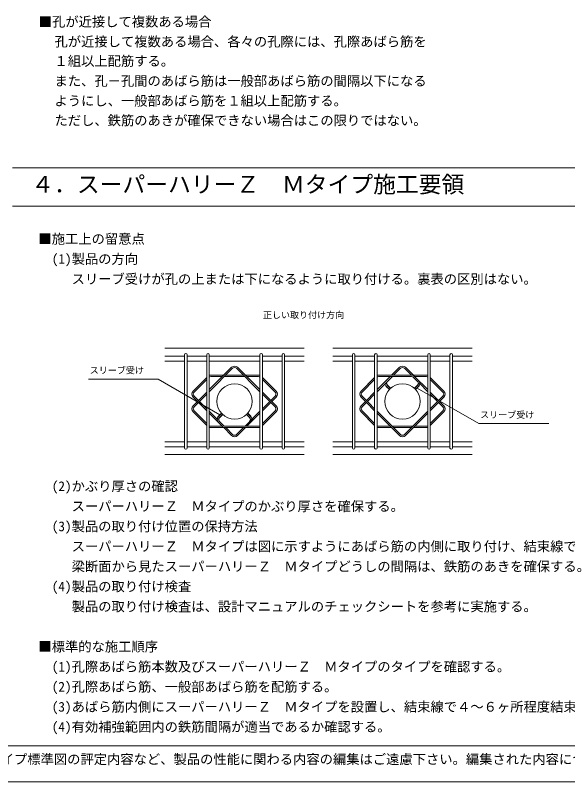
# Model space of a CAD drawing. Units: millimetres, scale not verified. Extents: x -3712 to 3713, y -2625 to 2625.
# Drawn here: x 34 to 1851, y -2625 to -102 of the extents above; entities that cross this region are included whole.
import ezdxf
from ezdxf.enums import TextEntityAlignment as Align

# ---------------------------------------------------------------- set-up
doc = ezdxf.new("R2010")
doc.units = ezdxf.units.MM
doc.header["$LTSCALE"] = 8
for name, color, linetype, lineweight in [('0-0_0', 7, 'Continuous', 18), ('0-1_2', 7, 'Continuous', 18), ('0-2_5', 7, 'Continuous', 18), ('0-3_4', 7, 'Continuous', 18), ('0-4_6', 7, 'Continuous', 18), ('8-1_SCALE', 7, 'Continuous', 18)]:
    doc.layers.add(name, color=color, linetype=linetype, lineweight=lineweight)
doc.layers.add('0-6_LAY-255', color=7, linetype='Continuous')
doc.styles.add('ＭＳ ゴシック', font='')
doc.styles.get('ＭＳ ゴシック').set_extended_font_data('MS Gothic')

# ---------------------------------------------------------------- blocks, each defined once
blk = doc.blocks.new('_U22')
at = {"layer": '0-1_2', "style": 'ＭＳ ゴシック'}
for s, p in [('■孔が近接して複数ある場合', (29616.306, -8799.303)), ('\u3000孔が近接して複数ある場合、各々の孔際には、孔際あばら筋を', (29624.523, -8864.78)), ('\u3000１組以上配筋する。', (29624.523, -8928.603)), ('\u3000また、孔－孔間のあばら筋は一般部あばら筋の間隔以下になる', (29624.523, -8994.213)), ('\u3000ようにし、一般部あばら筋を１組以上配筋する。', (29624.523, -9059.59)), ('\u3000ただし、鉄筋のあきが確保できない場合はこの限りではない。', (29624.523, -9124.301))]:
    blk.add_text(s, height=32.07, dxfattribs=at).set_placement(p, align=Align.BOTTOM_LEFT)

msp = doc.modelspace()

# ---------------------------------------------------------------- linework, layer by layer
at = {"layer": '0-0_0'}
for p in [(1356.446, -1329.564), (1788.986, -1446.46)]:
    msp.add_line(p, (1558.916, -1446.46), dxfattribs=at)
msp.add_lwpolyline([(706.569, -1416.977), (504.099, -1300.081), (274.029, -1300.081)], dxfattribs=at)
at = {"layer": '0-2_5'}
for p, q in [((24.297, -604.342), (3551.744, -604.342)), ((3551.744, -730.842), (24.297, -730.842)), ((-3503.151, -2507.485), (3551.744, -2507.485))]:
    msp.add_line(p, q, dxfattribs=at)
at = {"layer": '0-3_4'}
for p, q in [((1250.353, -1315.213), (1256.195, -1314.675)), ((1264.501, -1334.13), (1268.649, -1329.981)), ((1346.93, -1329.981), (1351.079, -1334.13)), ((1365.226, -1315.213), (1359.384, -1314.675)), ((711.936, -1412.411), (716.085, -1416.56)), ((798.515, -1412.411), (794.366, -1416.56)), ((697.789, -1431.328), (703.631, -1431.866)), ((812.662, -1431.328), (806.82, -1431.866))]:
    msp.add_line(p, q, dxfattribs=at)
at = {"layer": '0-4_6'}
msp.add_line((-3712.47, -2625), (3712.53, -2625), dxfattribs=at)
at = {"layer": '8-1_SCALE'}
for p, q in [((755.225, -1198.271), (525.975, -1198.271)), ((755.225, -1198.271), (984.475, -1198.271)), ((1307.79, -1198.271), (1078.54, -1198.271)), ((1307.79, -1198.271), (1537.04, -1198.271)), ((590.725, -1223.937), (525.975, -1223.937)), ((590.725, -1373.271), (590.725, -1219.854)), ((598.892, -1373.271), (598.892, -1219.854)), ((663.642, -1223.937), (598.892, -1223.937)), ((663.642, -1373.271), (663.642, -1219.854)), ((671.809, -1373.271), (671.809, -1219.854)), ((755.225, -1223.937), (671.809, -1223.937)), ((755.225, -1223.937), (838.642, -1223.937)), ((838.642, -1373.271), (838.642, -1219.854)), ((846.809, -1373.271), (846.809, -1219.854)), ((846.809, -1223.937), (911.559, -1223.937)), ((911.559, -1373.271), (911.559, -1219.854)), ((919.725, -1373.271), (919.725, -1219.854)), ((919.725, -1223.937), (984.475, -1223.937)), ((1143.29, -1223.937), (1078.54, -1223.937)), ((1143.29, -1373.271), (1143.29, -1219.854)), ((1151.456, -1373.271), (1151.456, -1219.854)), ((1216.206, -1223.937), (1151.456, -1223.937)), ((1216.206, -1373.271), (1216.206, -1219.854)), ((1224.373, -1373.271), (1224.373, -1219.854)), ((1307.79, -1223.937), (1224.373, -1223.937)), ((1307.79, -1223.937), (1391.206, -1223.937)), ((1391.206, -1373.271), (1391.206, -1219.854)), ((1399.373, -1373.271), (1399.373, -1219.854)), ((1399.373, -1223.937), (1464.123, -1223.937)), ((1464.123, -1373.271), (1464.123, -1219.854)), ((1472.29, -1373.271), (1472.29, -1219.854)), ((1472.29, -1223.937), (1537.04, -1223.937)), ((590.725, -1240.271), (525.975, -1240.271)), ((663.642, -1240.271), (598.892, -1240.271)), ((755.225, -1240.271), (671.809, -1240.271)), ((671.809, -1334.593), (745.326, -1261.076)), ((755.225, -1240.271), (838.642, -1240.271)), ((838.642, -1334.593), (765.125, -1261.076)), ((846.809, -1240.271), (911.559, -1240.271)), ((919.725, -1240.271), (984.475, -1240.271)), ((1143.29, -1240.271), (1078.54, -1240.271)), ((1216.206, -1240.271), (1151.456, -1240.271)), ((1307.79, -1240.271), (1224.373, -1240.271)), ((1272.029, -1286.937), (1297.89, -1261.076)), ((1307.79, -1240.271), (1391.206, -1240.271)), ((1343.55, -1286.937), (1317.689, -1261.076)), ((1399.373, -1240.271), (1464.123, -1240.271)), ((1472.29, -1240.271), (1537.04, -1240.271)), ((671.809, -1341.193), (748.626, -1264.376)), ((838.642, -1341.193), (761.825, -1264.376)), ((1278.629, -1286.937), (1301.19, -1264.376)), ((1336.95, -1286.937), (1314.389, -1264.376)), ((618.695, -1339.035), (663.642, -1294.088)), ((621.995, -1342.335), (663.642, -1300.687)), ((719.465, -1286.937), (676.591, -1286.937)), ((714.798, -1291.604), (676.591, -1291.604)), ((755.225, -1291.604), (721.398, -1291.604)), ((755.225, -1286.937), (726.065, -1286.937)), ((755.225, -1286.937), (784.386, -1286.937)), ((755.225, -1291.604), (789.053, -1291.604)), ((790.986, -1286.937), (833.859, -1286.937)), ((795.653, -1291.604), (833.859, -1291.604)), ((891.756, -1339.035), (846.809, -1294.088)), ((888.456, -1342.335), (846.809, -1300.687)), ((1171.259, -1339.035), (1216.206, -1294.088)), ((1174.559, -1342.335), (1216.206, -1300.687)), ((1224.373, -1334.593), (1267.362, -1291.604)), ((1224.373, -1341.193), (1271.229, -1294.337)), ((1307.79, -1286.937), (1229.156, -1286.937)), ((1307.79, -1291.604), (1229.156, -1291.604)), ((1277.828, -1286.937), (1386.424, -1286.937)), ((1307.79, -1291.604), (1337.751, -1291.604)), ((1357.287, -1307.274), (1344.351, -1294.338)), ((1391.206, -1334.593), (1347.651, -1291.038)), ((1348.217, -1291.604), (1386.424, -1291.604)), ((1444.32, -1339.035), (1399.373, -1294.088)), ((1441.02, -1342.335), (1399.373, -1300.687)), ((1264.501, -1334.13), (1254.568, -1324.197)), ((1264.925, -1333.706), (1254.992, -1323.773)), ((1268.225, -1330.406), (1258.292, -1320.473)), ((1268.649, -1329.981), (1258.716, -1320.049)), ((1346.93, -1329.981), (1356.863, -1320.049)), ((1347.355, -1330.406), (1357.287, -1320.473)), ((1350.654, -1333.706), (1360.587, -1323.773)), ((1351.079, -1334.13), (1361.011, -1324.197)), ((1391.206, -1341.193), (1364.666, -1314.653)), ((618.695, -1387.707), (663.642, -1342.76)), ((618.695, -1358.834), (633.132, -1373.271)), ((621.995, -1391.007), (663.642, -1349.36)), ((621.995, -1355.534), (636.432, -1369.971)), ((873.236, -1369.187), (846.809, -1342.76)), ((866.636, -1369.187), (846.809, -1349.36)), ((888.456, -1355.534), (874.019, -1369.971)), ((891.756, -1358.834), (877.319, -1373.271)), ((1171.259, -1358.834), (1189.779, -1377.354)), ((1174.559, -1355.534), (1196.379, -1377.354)), ((1188.996, -1369.971), (1216.206, -1342.76)), ((1192.295, -1373.271), (1216.206, -1349.36)), ((1426.584, -1369.971), (1399.373, -1342.76)), ((1423.284, -1373.271), (1399.373, -1349.36)), ((1441.02, -1355.534), (1399.373, -1397.181)), ((1444.32, -1358.834), (1399.373, -1403.781)), ((590.725, -1373.271), (590.725, -1526.687)), ((598.892, -1373.271), (598.892, -1526.687)), ((636.432, -1376.57), (663.642, -1403.781)), ((639.731, -1373.271), (663.642, -1397.181)), ((663.642, -1373.271), (663.642, -1526.687)), ((671.809, -1373.271), (671.809, -1526.687)), ((838.642, -1373.271), (838.642, -1526.687)), ((846.809, -1373.271), (846.809, -1526.687)), ((870.72, -1373.271), (846.809, -1397.181)), ((874.019, -1376.57), (846.809, -1403.781)), ((888.456, -1391.007), (866.636, -1369.187)), ((891.756, -1387.707), (873.236, -1369.187)), ((911.559, -1373.271), (911.559, -1526.687)), ((919.725, -1373.271), (919.725, -1526.687)), ((1143.29, -1373.271), (1143.29, -1526.687)), ((1151.456, -1373.271), (1151.456, -1526.687)), ((1171.259, -1387.707), (1185.696, -1373.271)), ((1174.559, -1391.007), (1188.996, -1376.57)), ((1189.779, -1377.354), (1216.206, -1403.781)), ((1196.379, -1377.354), (1216.206, -1397.181)), ((1216.206, -1373.271), (1216.206, -1526.687)), ((1224.373, -1373.271), (1224.373, -1526.687)), ((1391.206, -1373.271), (1391.206, -1526.687)), ((1399.373, -1373.271), (1399.373, -1526.687)), ((1441.02, -1391.007), (1426.584, -1376.57)), ((1444.32, -1387.707), (1429.883, -1373.271)), ((1464.123, -1373.271), (1464.123, -1526.687)), ((1472.29, -1373.271), (1472.29, -1526.687)), ((618.695, -1407.506), (663.642, -1452.454)), ((621.995, -1404.206), (663.642, -1445.854)), ((671.809, -1405.348), (698.349, -1431.889)), ((671.809, -1411.948), (715.365, -1455.503)), ((711.936, -1412.411), (702.004, -1422.344)), ((838.642, -1405.348), (791.786, -1452.204)), ((838.642, -1411.948), (795.653, -1454.937)), ((798.515, -1412.411), (808.447, -1422.344)), ((888.456, -1404.206), (846.809, -1445.854)), ((891.756, -1407.506), (846.809, -1452.454)), ((1171.259, -1407.506), (1216.206, -1452.454)), ((1174.559, -1404.206), (1216.206, -1445.854)), ((1224.373, -1405.348), (1301.19, -1482.165)), ((1224.373, -1411.948), (1297.89, -1485.465)), ((1391.206, -1405.348), (1314.389, -1482.165)), ((1391.206, -1411.948), (1317.689, -1485.465)), ((1441.02, -1404.206), (1399.373, -1445.854)), ((1444.32, -1407.506), (1399.373, -1452.453)), ((712.361, -1412.836), (702.428, -1422.768)), ((715.66, -1416.135), (705.728, -1426.068)), ((716.085, -1416.56), (706.152, -1426.492)), ((794.366, -1416.56), (804.299, -1426.492)), ((794.79, -1416.135), (804.723, -1426.068)), ((798.09, -1412.836), (808.023, -1422.768)), ((714.798, -1454.937), (676.591, -1454.937)), ((785.187, -1459.604), (676.591, -1459.604)), ((705.728, -1439.267), (718.664, -1452.204)), ((719.465, -1459.604), (745.326, -1485.465)), ((755.225, -1454.937), (725.264, -1454.937)), ((726.065, -1459.604), (748.626, -1482.165)), ((755.225, -1454.937), (833.859, -1454.937)), ((755.225, -1459.604), (833.859, -1459.604)), ((784.386, -1459.604), (761.825, -1482.165)), ((790.986, -1459.604), (765.125, -1485.465)), ((1267.362, -1454.937), (1229.156, -1454.937)), ((1272.029, -1459.604), (1229.156, -1459.604)), ((1307.79, -1454.937), (1273.962, -1454.937)), ((1307.79, -1459.604), (1278.629, -1459.604)), ((1307.79, -1454.937), (1341.617, -1454.937)), ((1307.79, -1459.604), (1336.95, -1459.604)), ((1343.55, -1459.604), (1386.424, -1459.604)), ((1348.217, -1454.937), (1386.424, -1454.937)), ((590.725, -1506.271), (525.975, -1506.271)), ((663.642, -1506.271), (598.892, -1506.271)), ((755.225, -1506.271), (671.809, -1506.271)), ((755.225, -1506.271), (838.642, -1506.271)), ((846.809, -1506.271), (911.559, -1506.271)), ((919.725, -1506.271), (984.475, -1506.271)), ((1143.29, -1506.271), (1078.54, -1506.271)), ((1216.206, -1506.271), (1151.456, -1506.271)), ((1307.79, -1506.271), (1224.373, -1506.271)), ((1307.79, -1506.271), (1391.206, -1506.271)), ((1399.373, -1506.271), (1464.123, -1506.271)), ((1472.29, -1506.271), (1537.04, -1506.271)), ((590.725, -1522.604), (525.975, -1522.604)), ((663.642, -1522.604), (598.892, -1522.604)), ((755.225, -1522.604), (671.809, -1522.604)), ((755.225, -1522.604), (838.642, -1522.604)), ((846.809, -1522.604), (911.559, -1522.604)), ((919.725, -1522.604), (984.475, -1522.604)), ((1143.29, -1522.604), (1078.54, -1522.604)), ((1216.206, -1522.604), (1151.456, -1522.604)), ((1307.79, -1522.604), (1224.373, -1522.604)), ((1307.79, -1522.604), (1391.206, -1522.604)), ((1399.373, -1522.604), (1464.123, -1522.604)), ((1472.29, -1522.604), (1537.04, -1522.604)), ((755.225, -1548.271), (525.975, -1548.271)), ((755.225, -1548.271), (984.475, -1548.271)), ((1307.79, -1548.271), (1078.54, -1548.271)), ((1307.79, -1548.271), (1537.04, -1548.271))]:
    msp.add_line(p, q, dxfattribs=at)
for centre in [(755.225, -1373.271), (1307.79, -1373.271)]:
    msp.add_circle(centre, 58.333, dxfattribs=at)
for centre, radius, start, end in [((594.809, -1219.854), 4.083, 0, 180), ((667.725, -1219.854), 4.083, 0, 180), ((842.725, -1219.854), 4.083, 0, 180), ((915.642, -1219.854), 4.083, 0, 180), ((1147.373, -1219.854), 4.083, 0, 180), ((1220.29, -1219.854), 4.083, 0, 180), ((1395.29, -1219.854), 4.083, 0, 180), ((1468.206, -1219.854), 4.083, 0, 180), ((755.225, -1270.976), 14, 45, 135), ((1307.79, -1270.976), 14, 45, 135), ((755.225, -1270.976), 9.333, 45, 135), ((1307.79, -1270.976), 9.333, 45, 135), ((676.591, -1300.937), 14, 90, 109.9757), ((676.591, -1300.937), 9.333, 90, 120.82599), ((833.859, -1300.937), 14, 70.0243, 90), ((833.859, -1300.937), 9.333, 59.17401, 90), ((1229.156, -1300.937), 14, 90, 109.9757), ((1229.156, -1300.937), 9.333, 90, 120.82599), ((1264.892, -1313.874), 14, 135, 135.00174), ((1264.892, -1313.874), 9.333, 135, 225), ((1277.828, -1300.937), 9.333, 90, 135), ((1337.751, -1300.937), 14, 45, 90), ((1337.751, -1300.937), 9.333, 45, 90), ((1350.687, -1313.874), 9.333, 315, 45), ((1350.687, -1313.874), 14, 315, 45), ((1386.424, -1300.937), 14, 70.0243, 90), ((1386.424, -1300.937), 9.333, 59.17401, 90), ((1264.892, -1313.874), 14.6, 185.26264, 225), ((1264.892, -1313.874), 14, 183.18969, 225), ((1264.892, -1313.874), 8.733, 185.26264, 225), ((1350.687, -1313.874), 8.733, 315, 354.73736), ((1350.687, -1313.874), 14.6, 315, 354.73736), ((628.594, -1348.934), 14, 135, 225), ((628.594, -1348.934), 9.333, 135, 225), ((881.856, -1348.934), 9.333, 315, 45), ((881.856, -1348.934), 14, 315, 45), ((1181.159, -1348.934), 14, 135, 225), ((1181.159, -1348.934), 9.333, 135, 225), ((1434.421, -1348.934), 9.333, 315, 45), ((1434.421, -1348.934), 14, 315, 45), ((628.594, -1397.607), 14, 135, 225), ((628.594, -1397.607), 9.333, 135, 225), ((881.856, -1397.607), 9.333, 315, 45), ((881.856, -1397.607), 14, 315, 45), ((1181.159, -1397.607), 14, 135, 225), ((1181.159, -1397.607), 9.333, 135, 225), ((1434.421, -1397.607), 9.333, 315, 45), ((1434.421, -1397.607), 14, 315, 45), ((712.328, -1432.668), 14.6, 135, 174.73736), ((712.328, -1432.668), 14, 135, 225), ((712.328, -1432.668), 9.333, 135, 225), ((712.328, -1432.668), 8.733, 135, 174.73736), ((798.123, -1432.668), 8.733, 5.26264, 45), ((798.123, -1432.668), 9.333, 315, 45), ((798.123, -1432.668), 14, 3.18969, 45), ((798.123, -1432.668), 14.6, 5.26264, 45), ((676.591, -1445.604), 9.333, 239.17401, 270), ((676.591, -1445.604), 14, 250.0243, 270), ((725.264, -1445.604), 14, 225, 270), ((725.264, -1445.604), 9.333, 225, 270), ((785.187, -1445.604), 9.333, 270, 315), ((798.123, -1432.668), 14, 315, 315.00174), ((833.859, -1445.604), 9.333, 270, 300.82599), ((833.859, -1445.604), 14, 270, 289.9757), ((1229.156, -1445.604), 9.333, 239.17401, 270), ((1229.156, -1445.604), 14, 250.0243, 270), ((1386.424, -1445.604), 9.333, 270, 300.82599), ((1386.424, -1445.604), 14, 270, 289.9757), ((755.225, -1475.565), 14, 225, 315), ((755.225, -1475.565), 9.333, 225, 315), ((1307.79, -1475.565), 14, 225, 315), ((1307.79, -1475.565), 9.333, 225, 315), ((594.809, -1526.687), 4.083, 180, 0), ((667.725, -1526.687), 4.083, 180, 0), ((842.725, -1526.687), 4.083, 180, 0), ((915.642, -1526.687), 4.083, 180, 0), ((1147.373, -1526.687), 4.083, 180, 0), ((1220.29, -1526.687), 4.083, 180, 0), ((1395.29, -1526.687), 4.083, 180, 0), ((1468.206, -1526.687), 4.083, 180, 0)]:
    msp.add_arc(centre, radius, start, end, dxfattribs=at)

# ---------------------------------------------------------------- block references
at = {"layer": '0-3_4'}
msp.add_blockref('_U22', (-29505.81, 8650.315), dxfattribs=at)

# ---------------------------------------------------------------- texts
at = {"layer": '0-1_2', "style": 'ＭＳ ゴシック'}
msp.add_text('４．スーパーハリーＺ\u3000Ｍタイプ施工要領', height=54.99, dxfattribs=at).set_placement((86.058, -702.673), align=Align.BOTTOM_LEFT)
at = {"layer": '0-3_4', "style": 'ＭＳ ゴシック'}
for s, p in [('■施工上の留意点', (109.58, -863.903)), ('\u3000(1)製品の方向', (109.58, -929.903)), ('\u3000 \u3000スリーブ受けが孔の上または下になるように取り付ける。裏表の区別はない。', (109.58, -995.903)), ('\u3000(2)かぶり厚さの確認', (109.58, -1678.068)), ('\u3000\u3000 スーパーハリーＺ\u3000Ｍタイプのかぶり厚さを確保する。', (109.58, -1744.068)), ('\u3000(3)製品の取り付け位置の保持方法', (109.58, -1810.068)), ('\u3000 \u3000スーパーハリーＺ\u3000Ｍタイプは図に示すようにあばら筋の内側に取り付け、結束線で孔際あばら筋に４～６ヶ所程度結束する。', (109.58, -1876.068)), ('\u3000 \u3000梁断面から見たスーパーハリーＺ\u3000Ｍタイプどうしの間隔は、鉄筋のあきを確保する。', (109.58, -1942.068)), ('\u3000(4)製品の取り付け検査', (109.58, -2008.068)), ('\u3000 \u3000製品の取り付け検査は、設計マニュアルのチェックシートを参考に実施する。', (109.58, -2074.068)), ('■標準的な施工順序', (109.58, -2206.068)), ('\u3000(1)孔際あばら筋本数及びスーパーハリーＺ\u3000Ｍタイプのタイプを確認する。', (109.58, -2272.068)), ('\u3000(2)孔際あばら筋、一般部あばら筋を配筋する。', (109.58, -2338.068)), ('\u3000(3)あばら筋内側にスーパーハリーＺ\u3000Ｍタイプを設置し、結束線で４～６ヶ所程度結束する。', (109.58, -2404.068)), ('\u3000(4)有効補強範囲内の鉄筋間隔が適当であるか確認する。', (109.58, -2470.068)), ('※スーパーハリーＺ\u3000Ｍタイプ標準図の評定内容など、製品の性能に関わる内容の編集はご遠慮下さい。編集された内容については弊社では責任を負いかねます。', (-539.534, -2576.732))]:
    msp.add_text(s, height=32.07, dxfattribs=at).set_placement(p, align=Align.BOTTOM_LEFT)
at = {"layer": '0-6_LAY-255', "style": 'ＭＳ ゴシック'}
for s, p in [('正しい取り付け方向', (848.518, -1105.958)), ('スリーブ受け', (278.432, -1288.007)), ('スリーブ受け', (1563.319, -1434.387))]:
    msp.add_text(s, height=21.21, dxfattribs=at).set_placement(p, align=Align.BOTTOM_LEFT)

doc.saveas('drawing.dxf')
